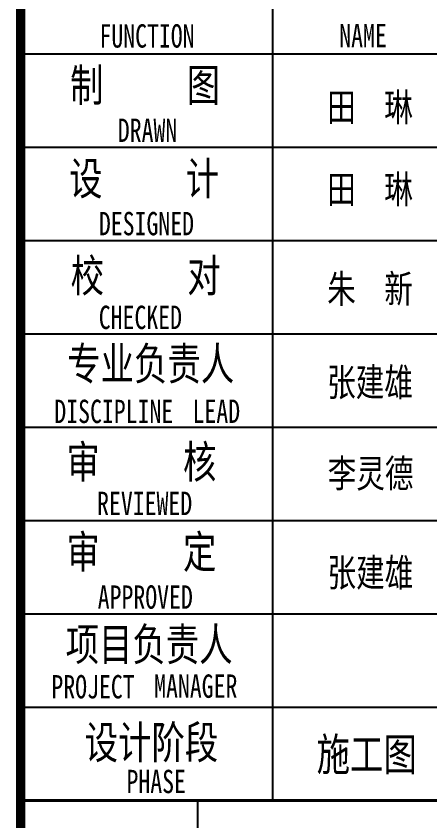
# Model space of a CAD drawing. Extents: x 28773 to 175644, y 7355 to 486294.
# Drawn here: x 166594 to 171033, y 329401 to 338024 of the extents above; entities that cross this region are included whole.
import ezdxf

# ---------------------------------------------------------------- set-up
doc = ezdxf.new("R2010")
doc.units = 0
doc.header["$LTSCALE"] = 1000
doc.header["$MEASUREMENT"] = 0
doc.layers.add('PUB_TITLE', color=7, linetype='Continuous')
doc.styles.add('-宋体', font='', dxfattribs={"width": 0.8})
doc.styles.get('-宋体').set_extended_font_data('SimSun')

msp = doc.modelspace()

# ---------------------------------------------------------------- linework, layer by layer
for p, q in [((166644.1, 318619.3), (166644.1, 376019.3)), ((169344.1, 341619.7), (169344.1, 329619.7)), ((166644.1, 337619.7), (174644.1, 337619.7)), ((166644.1, 336619.7), (174644.1, 336619.7)), ((166644.1, 335619.7), (174644.1, 335619.7)), ((166644.1, 334619.7), (174644.1, 334619.7)), ((166644.1, 333619.7), (174644.1, 333619.7)), ((166644.1, 332619.7), (174644.1, 332619.7)), ((166644.1, 331619.7), (174644.1, 331619.7)), ((166644.1, 330619.7), (174644.1, 330619.7)), ((168544.1, 323119.7), (168544.1, 329619.7))]:
    msp.add_line(p, q)
at = {"const_width": 34}
msp.add_lwpolyline([(166644.1, 329619.7), (174644.1, 329619.7)], dxfattribs=at)
at = {"layer": 'PUB_TITLE', "const_width": 100}
msp.add_lwpolyline([(166644.1, 376019.3), (174644.1, 376019.3), (174644.1, 318619.7), (166644.1, 318619.7)], close=True, dxfattribs=at)

# ---------------------------------------------------------------- texts
at = {"style": '-宋体', "width": 0.75}
for s, height, p in [('FUNCTION', 250, (167488.3, 337686.4)), ('NAME', 250, (170060.4, 337690.2)), ('制     图', 350, (167173.5, 337109.4)), ('田  琳', 300, (169930.3, 336898.4)), ('DRAWN', 250, (167685.2, 336675.5)), ('设     计', 350, (167163.3, 336108.6)), ('田  琳', 300, (169930.3, 336017.6)), ('DESIGNED', 250, (167482.4, 335675.6)), ('校     对', 350, (167179.4, 335068.5)), ('朱  新', 300, (169930.3, 334951.3)), ('CHECKED', 250, (167481, 334671.2)), ('专业负责人', 350, (167143.3, 334125.2)), ('张建雄', 300, (169930.3, 333951.3)), ('DISCIPLINE', 250, (167004.4, 333663.9)), ('LEAD', 250, (168487, 333665.3)), ('审     核', 350, (167134, 333072.7)), ('李灵德', 300, (169936.8, 332974.2)), ('REVIEWED', 250, (167462.9, 332678.2)), ('审     定', 350, (167134, 332108.8)), ('张建雄', 300, (169934.4, 331911.4)), ('APPROVED', 250, (167469.6, 331674.7)), ('项目负责人', 350, (167125.8, 331117.7)), ('PROJECT', 250, (166972.9, 330713.7)), ('MANAGER', 250, (168075.3, 330720.2)), ('设计阶段', 350, (167330.1, 330067.7)), ('施工图', 350, (169818.1, 329939.4)), ('PHASE', 250, (167778.6, 329698.5))]:
    msp.add_text(s, height=height, dxfattribs=at).set_placement(p)

doc.saveas('drawing.dxf')
